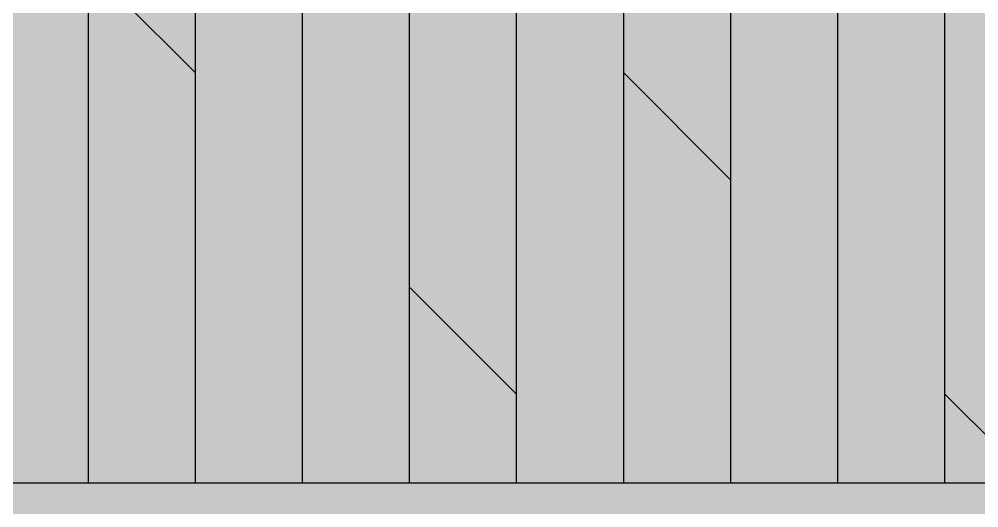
# Model space of a CAD drawing. Header units: millimetres. Extents: x -2842 to 18480, y -2414 to 14540.
# Drawn here: x 10028 to 10597, y -1245 to -955 of the extents above; entities that cross this region are included whole.
import ezdxf

# ---------------------------------------------------------------- set-up
doc = ezdxf.new("R2010")
doc.units = ezdxf.units.MM
doc.header["$LTSCALE"] = 150
doc.layers.add('ad-Elevation 10', color=8, linetype='Continuous')
doc.layers.add('ad-Verandah', color=7, linetype='Continuous', true_color=0xa57c52)

# ---------------------------------------------------------------- blocks, each defined once
blk = doc.blocks.new('zw$6CCD')
at = {"transparency": 33554559}
h = blk.add_hatch(dxfattribs=at)
h.set_pattern_fill('GRASS', color=74, angle=90)
h.set_pattern_definition([(180, (12995, -15755), (-17.96051, -17.96051), [4.7625, -31.15852]), (135, (12995, -15755), (-17.96051, -17.96051), [4.7625, -20.6375]), (225, (12995, -15755), (17.96051, -17.96051), [4.7625, -20.6375])])
h.paths.add_polyline_path([(9625, -15760), (9625, -14850), (14550, -14850), (14550, -15760)])
h = blk.add_hatch(color=256, dxfattribs=at)
h.dxf.hatch_style = 1
h.set_gradient(color1=(153, 204, 0), color2=(63, 127, 0), tint=1, name='INVSPHERICAL')
h.paths.add_polyline_path([(9625, -15760), (9625, -14850), (14550, -14850), (14550, -15760)])
at = {"layer": 'ad-Verandah', "transparency": 33554534}
h = blk.add_hatch(color=256, dxfattribs=at)
h.dxf.hatch_style = 1
h.paths.add_polyline_path([(6195, -13620), (12120, -13620), (12120, -4745), (13640, -4745), (13640, -8875), (14550, -8875), (14550, -14850), (6195, -14850)])
at = {"layer": 'ad-Verandah', "transparency": 33554687}
h = blk.add_hatch(dxfattribs=at)
h.set_pattern_fill('DOLMIT', color=256, scale=10, angle=90)
h.set_pattern_definition([(90, (6195, -14830), (-63.5, 2e-14), []), (135, (6195, -14830), (-127, -127), [89.8026, -179.605])])
h.paths.add_polyline_path([(6195, -13620), (12120, -13620), (12120, -4745), (13640, -4745), (13640, -8875), (14550, -8875), (14550, -14850), (6195, -14850)])
at = {"layer": 'ad-Elevation 10'}
blk.add_lwpolyline([(9625, -15760), (9625, -14850), (14550, -14850), (14550, -15760)], close=True, dxfattribs=at)
at = {"layer": 'ad-Verandah', "lineweight": 9}
blk.add_lwpolyline([(6195, -13620), (12120, -13620), (12120, -4745), (13640, -4745), (13640, -8875), (14550, -8875), (14550, -14850), (6195, -14850)], close=True, dxfattribs=at)

msp = doc.modelspace()

# ---------------------------------------------------------------- block references
at = {"layer": 'ad-Verandah'}
msp.add_blockref('zw$6CCD', (0, 13620), dxfattribs=at)

doc.saveas('drawing.dxf')
